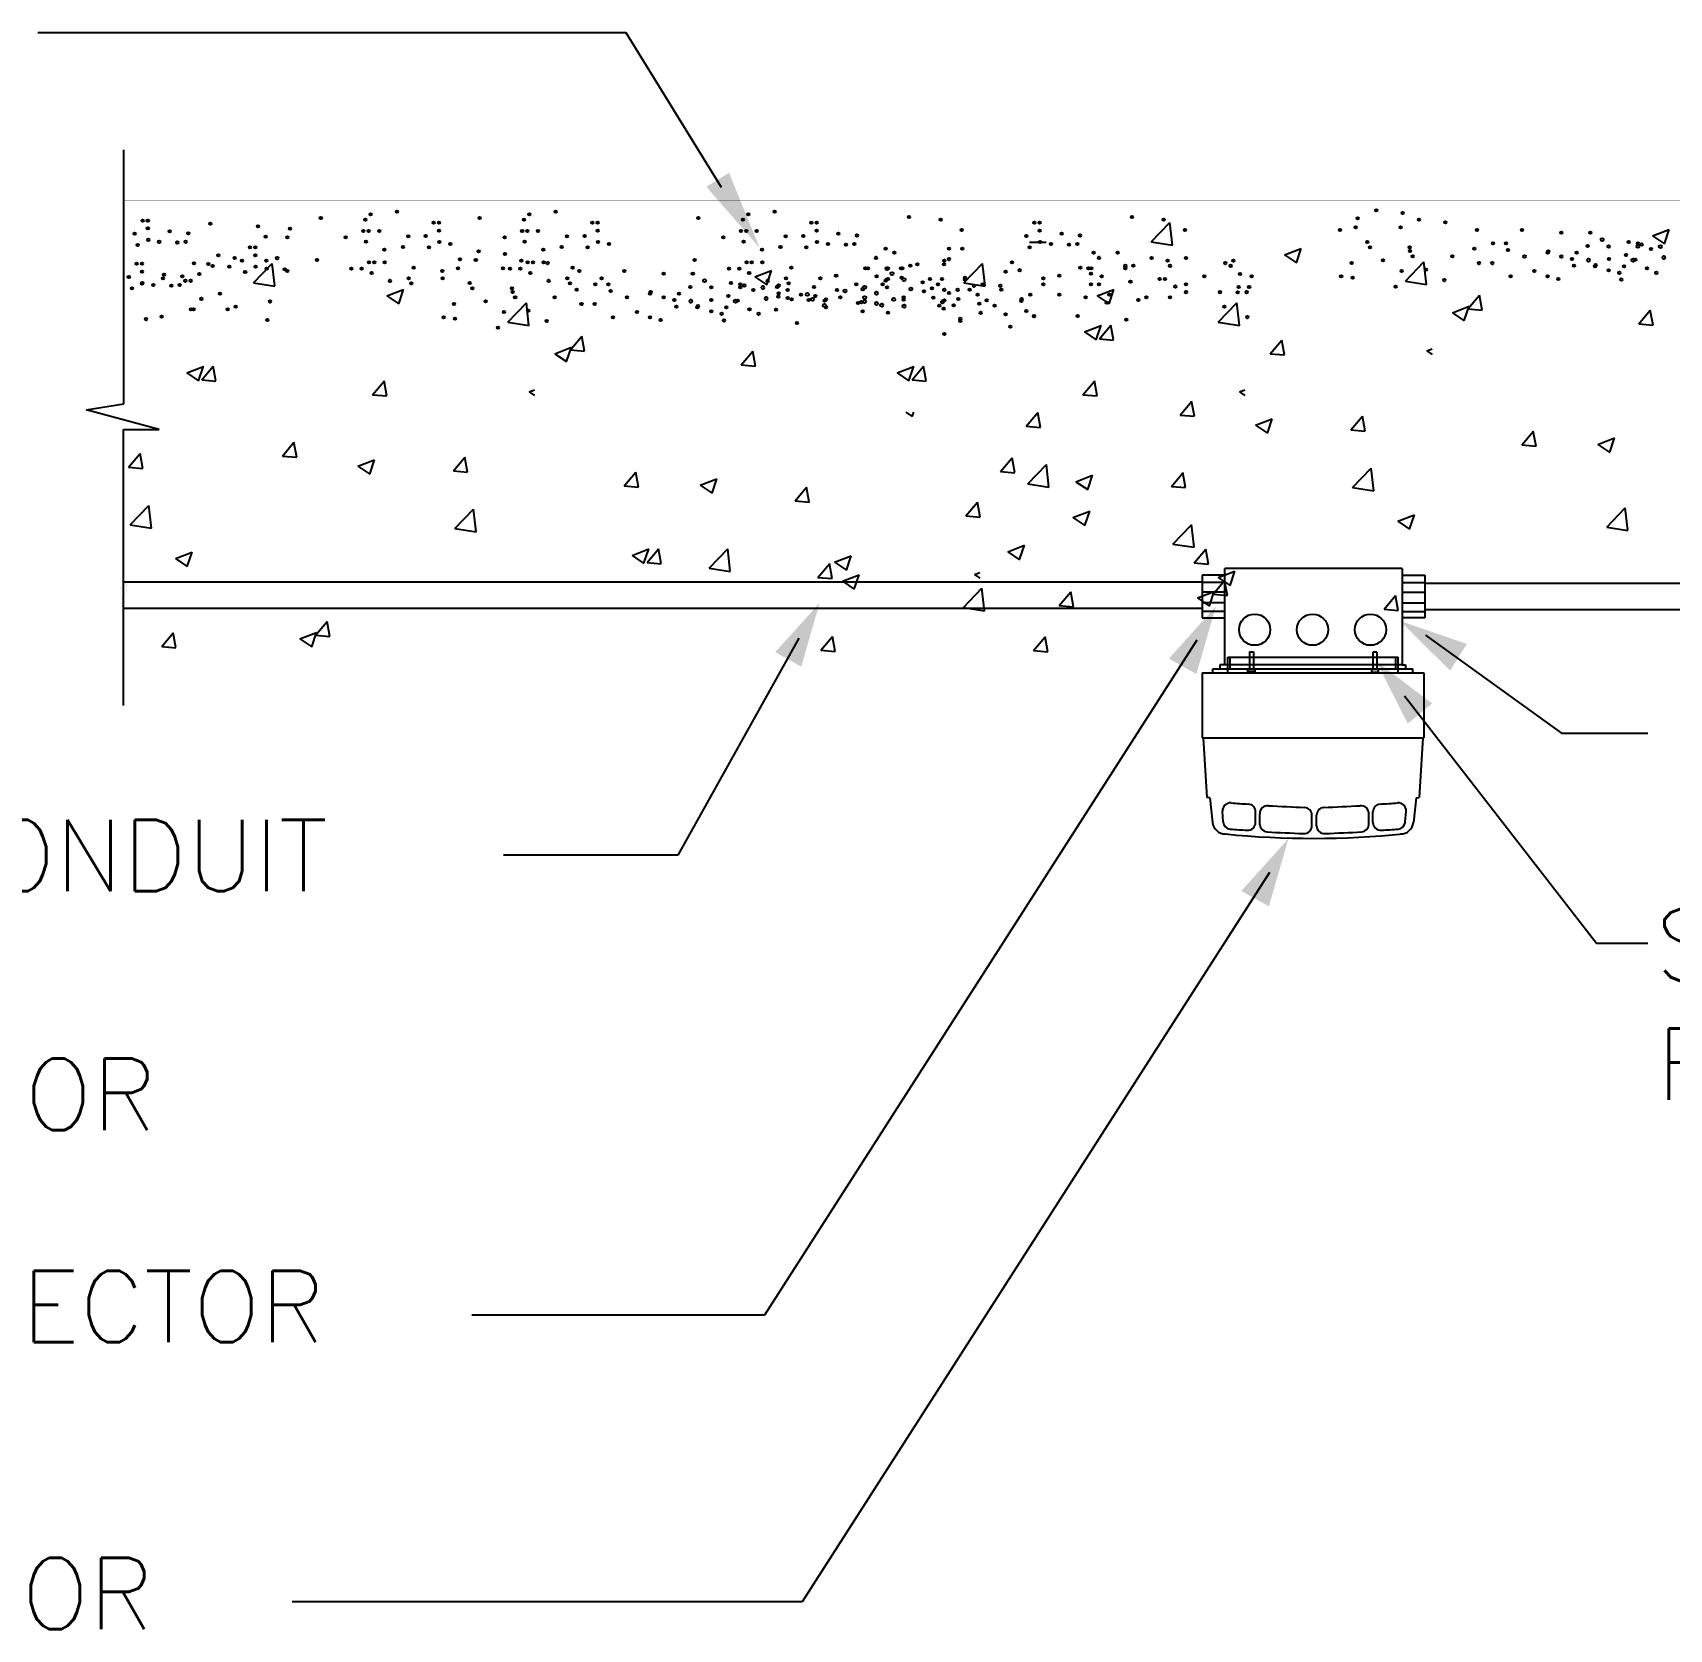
# Model space of a CAD drawing. Header units: inches. Extents: x 3955 to 4125, y 4886 to 4983.
# Drawn here: x 4079.911 to 4081.309, y 4952.226 to 4953.59 of the extents above; entities that cross this region are included whole.
import ezdxf

# ---------------------------------------------------------------- set-up
doc = ezdxf.new("R2010")
doc.units = ezdxf.units.IN
doc.header["$MEASUREMENT"] = 0
doc.layers.get('0').update_dxf_attribs({"lineweight": 35})
for name, color, linetype in [('A-SANITA', 7, 'Continuous'), ('ARCH', 1, 'Continuous'), ('E-DIM', 6, 'Continuous'), ('E-FA', 7, 'Continuous'), ('E-LIGHT', 141, 'Continuous'), ('E-TEXT', 2, 'Continuous'), ('E-TRUNK', 5, 'Continuous'), ('F-DETAIL', 2, 'Continuous'), ('M_TEXT_1', 1, 'Continuous')]:
    doc.layers.add(name, color=color, linetype=linetype)
doc.styles.add('ROMANS', font='ROMANS.shx', dxfattribs={"width": 0.9})

# ---------------------------------------------------------------- blocks, each defined once
blk = doc.blocks.new('A$C760A6436')
at = {"layer": 'A-SANITA', "color": 2, "linetype": 'Continuous'}
for p, q in [((3.96977, -0.4201), (3.58769, -0.4201)), ((4.04853, -0.42046), (4.51222, -0.42046)), ((3.96977, -0.42949), (3.5876, -0.42949)), ((4.04853, -0.42984), (4.51222, -0.42984))]:
    blk.add_line(p, q, dxfattribs=at)
at = {"layer": 'ARCH', "color": 1}
for p, q in [((3.58776, -0.35697), (3.58776, -0.26703)), ((3.57433, -0.35908), (3.58776, -0.35697)), ((3.60023, -0.36604), (3.57433, -0.35908)), ((3.5876, -0.36604), (3.60023, -0.36604)), ((3.5876, -0.4638), (3.5876, -0.36604)), ((3.97539, -0.41852), (3.9813, -0.41625)), ((3.97958, -0.42133), (3.98129, -0.41623)), ((3.97362, -0.42441), (3.97768, -0.41957)), ((3.97539, -0.41852), (3.97958, -0.42135)), ((3.97866, -0.42484), (3.97768, -0.41955)), ((3.96809, -0.42575), (3.974, -0.42349)), ((3.96809, -0.42575), (3.97228, -0.42859)), ((3.97228, -0.42857), (3.97399, -0.42347)), ((3.97362, -0.42441), (3.97866, -0.42485)), ((4.03415, -0.42971), (4.03821, -0.42486)), ((4.03919, -0.43013), (4.03821, -0.42484)), ((4.03415, -0.42971), (4.03919, -0.43015)), ((3.83464, -0.44422), (3.83871, -0.43938)), ((3.83464, -0.44422), (3.83969, -0.44467))]:
    blk.add_line(p, q, dxfattribs=at)
at = {"layer": 'ARCH', "color": 8}
for p, q in [((3.95166, -0.29954), (3.95824, -0.29269)), ((3.95917, -0.30069), (3.95823, -0.29268)), ((4.12926, -0.29745), (4.13517, -0.29518)), ((4.13345, -0.30026), (4.13517, -0.29516)), ((3.9144, -0.29984), (3.90856, -0.29984)), ((3.95166, -0.29954), (3.95917, -0.30071)), ((4.12926, -0.29745), (4.13346, -0.30028)), ((3.63368, -0.31406), (3.64025, -0.30721)), ((3.64118, -0.31521), (3.64025, -0.30719)), ((3.88532, -0.31406), (3.89189, -0.30721)), ((3.89282, -0.31521), (3.89189, -0.30719)), ((3.99889, -0.30421), (4.0048, -0.30194)), ((3.99889, -0.30421), (4.00309, -0.30704)), ((4.00309, -0.30702), (4.0048, -0.30192)), ((4.04173, -0.31351), (4.0483, -0.30666)), ((4.04923, -0.31466), (4.0483, -0.30664)), ((3.81127, -0.31197), (3.81718, -0.3097)), ((3.81127, -0.31197), (3.81547, -0.3148)), ((3.81547, -0.31478), (3.81718, -0.30968)), ((3.63368, -0.31406), (3.64118, -0.31522)), ((3.68091, -0.31873), (3.68682, -0.31646)), ((3.68091, -0.31873), (3.68511, -0.32156)), ((3.6851, -0.32154), (3.68681, -0.31644)), ((3.88532, -0.31406), (3.89283, -0.31522)), ((3.93255, -0.31873), (3.93846, -0.31646)), ((3.93255, -0.31873), (3.93675, -0.32156)), ((3.93675, -0.32154), (3.93846, -0.31644)), ((4.04173, -0.31351), (4.04923, -0.31467)), ((4.06388, -0.32333), (4.06795, -0.31848)), ((4.06892, -0.32375), (4.06795, -0.31846)), ((3.72374, -0.32803), (3.73031, -0.32118)), ((3.73124, -0.32917), (3.73031, -0.32116)), ((3.97539, -0.32803), (3.98196, -0.32118)), ((3.98289, -0.32917), (3.98196, -0.32116)), ((4.05835, -0.32467), (4.06426, -0.3224)), ((4.06255, -0.32748), (4.06426, -0.32238)), ((4.06388, -0.32333), (4.06892, -0.32377)), ((4.12441, -0.32863), (4.12848, -0.32378)), ((4.12945, -0.32905), (4.12848, -0.32376)), ((3.72374, -0.32803), (3.73125, -0.32919)), ((3.92799, -0.33143), (3.9339, -0.32916)), ((3.93218, -0.33424), (3.93389, -0.32914)), ((3.9333, -0.33392), (3.93736, -0.32907)), ((3.93834, -0.33434), (3.93736, -0.32905)), ((3.97539, -0.32803), (3.98289, -0.32919)), ((4.05835, -0.32467), (4.06255, -0.3275)), ((4.12441, -0.32863), (4.12945, -0.32907)), ((3.74589, -0.33784), (3.74996, -0.333)), ((3.75093, -0.33827), (3.74996, -0.33298)), ((3.92799, -0.33143), (3.93218, -0.33426)), ((3.9333, -0.33392), (3.93834, -0.33436)), ((3.99383, -0.33922), (3.9979, -0.33437)), ((3.99887, -0.33964), (3.99789, -0.33435)), ((3.74036, -0.33919), (3.74627, -0.33692)), ((3.74036, -0.33919), (3.74456, -0.34202)), ((3.74456, -0.342), (3.74627, -0.3369)), ((3.74589, -0.33784), (3.75094, -0.33829)), ((3.80642, -0.34314), (3.81049, -0.33829)), ((3.81146, -0.34356), (3.81049, -0.33827)), ((3.99383, -0.33922), (3.99887, -0.33966)), ((4.04927, -0.33819), (4.05117, -0.33746)), ((4.04927, -0.33819), (4.05117, -0.33947)), ((3.61, -0.34594), (3.61591, -0.34368)), ((3.61, -0.34594), (3.6142, -0.34878)), ((3.6142, -0.34876), (3.61591, -0.34366)), ((3.61531, -0.34844), (3.61938, -0.34359)), ((3.62035, -0.34886), (3.61937, -0.34357)), ((3.80642, -0.34314), (3.81147, -0.34358)), ((3.86164, -0.34594), (3.86755, -0.34368)), ((3.86164, -0.34594), (3.86584, -0.34878)), ((3.86584, -0.34876), (3.86755, -0.34366)), ((3.86695, -0.34844), (3.87102, -0.34359)), ((3.872, -0.34886), (3.87102, -0.34357)), ((3.61531, -0.34844), (3.62035, -0.34888)), ((3.67584, -0.35373), (3.67991, -0.34888)), ((3.68088, -0.35415), (3.67991, -0.34886)), ((3.73128, -0.3527), (3.73318, -0.35197)), ((3.73128, -0.3527), (3.73318, -0.35399)), ((3.86695, -0.34844), (3.872, -0.34888)), ((3.92748, -0.35373), (3.93155, -0.34888)), ((3.93253, -0.35415), (3.93155, -0.34886)), ((3.98293, -0.3527), (3.98483, -0.35197)), ((3.98293, -0.3527), (3.98483, -0.35399)), ((3.67584, -0.35373), (3.68088, -0.35417)), ((3.92748, -0.35373), (3.93253, -0.35417)), ((3.96191, -0.36093), (3.96597, -0.35609)), ((3.96695, -0.36136), (3.96597, -0.35607)), ((3.86477, -0.35993), (3.86702, -0.36144)), ((3.86702, -0.36143), (3.86752, -0.35993)), ((3.9074, -0.36493), (3.91147, -0.36008)), ((3.9074, -0.36493), (3.91245, -0.36537)), ((3.91245, -0.36535), (3.91147, -0.36006)), ((3.96191, -0.36093), (3.96695, -0.36138)), ((3.98862, -0.36456), (3.99453, -0.36229)), ((3.98862, -0.36456), (3.99282, -0.36739)), ((3.99282, -0.36737), (3.99453, -0.36227)), ((4.02244, -0.36623), (4.02651, -0.36138)), ((4.02748, -0.36665), (4.0265, -0.36136)), ((3.64392, -0.37545), (3.64799, -0.3706)), ((3.64896, -0.37587), (3.64799, -0.37058)), ((4.02244, -0.36623), (4.02748, -0.36667)), ((4.08297, -0.37153), (4.08704, -0.36668)), ((4.08801, -0.37195), (4.08703, -0.36666)), ((4.1099, -0.37132), (4.11581, -0.36905)), ((4.1141, -0.37413), (4.11581, -0.36903)), ((3.58942, -0.37944), (3.59349, -0.37459)), ((3.59446, -0.37986), (3.59348, -0.37457)), ((3.64392, -0.37545), (3.64896, -0.37589)), ((3.67063, -0.37907), (3.67654, -0.37681)), ((3.67483, -0.38189), (3.67654, -0.37679)), ((3.70445, -0.38075), (3.70852, -0.3759)), ((3.70949, -0.38117), (3.70852, -0.37588)), ((3.8983, -0.38091), (3.90237, -0.37607)), ((3.90334, -0.38134), (3.90237, -0.37605)), ((4.08297, -0.37153), (4.08801, -0.37197)), ((4.1099, -0.37132), (4.1141, -0.37415)), ((3.58942, -0.37944), (3.59446, -0.37988)), ((3.67063, -0.37907), (3.67483, -0.3819)), ((3.70445, -0.38075), (3.70949, -0.38119)), ((3.76498, -0.38604), (3.76905, -0.38119)), ((3.77002, -0.38646), (3.76905, -0.38117)), ((3.8983, -0.38091), (3.90334, -0.38136)), ((3.90794, -0.38535), (3.91452, -0.3785)), ((3.91545, -0.3865), (3.91452, -0.37849)), ((3.92501, -0.38454), (3.93092, -0.38227)), ((3.92921, -0.38735), (3.93092, -0.38225)), ((3.95883, -0.38621), (3.9629, -0.38136)), ((3.96387, -0.38663), (3.9629, -0.38134)), ((4.02298, -0.38666), (4.02955, -0.37981)), ((4.03048, -0.38781), (4.02955, -0.37979)), ((3.76498, -0.38604), (3.77002, -0.38648)), ((3.79191, -0.38583), (3.79782, -0.38356)), ((3.79191, -0.38583), (3.79611, -0.38866)), ((3.79611, -0.38864), (3.79782, -0.38355)), ((3.82551, -0.39134), (3.82958, -0.38649)), ((3.83055, -0.39176), (3.82958, -0.38647)), ((3.90794, -0.38535), (3.91545, -0.38652)), ((3.92501, -0.38454), (3.92921, -0.38737)), ((3.95883, -0.38621), (3.96387, -0.38665)), ((4.02298, -0.38666), (4.03048, -0.38782)), ((3.58996, -0.39987), (3.59653, -0.39302)), ((3.59746, -0.40102), (3.59653, -0.393)), ((3.82551, -0.39134), (3.83056, -0.39178)), ((3.88604, -0.39663), (3.89011, -0.39178)), ((3.89108, -0.39706), (3.89011, -0.39177)), ((4.11304, -0.40063), (4.11962, -0.39378)), ((4.12055, -0.40177), (4.11961, -0.39376)), ((3.58996, -0.39987), (3.59746, -0.40103)), ((3.70499, -0.40117), (3.71156, -0.39432)), ((3.71249, -0.40232), (3.71156, -0.39431)), ((3.88604, -0.39663), (3.89109, -0.39707)), ((3.92396, -0.39723), (3.92987, -0.39496)), ((3.92396, -0.39723), (3.92816, -0.40006)), ((3.92816, -0.40004), (3.92987, -0.39494)), ((3.95937, -0.40664), (3.96594, -0.39979)), ((3.96687, -0.40779), (3.96594, -0.39977)), ((4.03899, -0.39854), (4.0449, -0.39627)), ((4.03899, -0.39854), (4.04319, -0.40137)), ((4.04319, -0.40135), (4.0449, -0.39625)), ((3.70499, -0.40117), (3.7125, -0.40234)), ((4.11304, -0.40063), (4.12055, -0.40179)), ((3.60597, -0.41175), (3.61188, -0.40948)), ((3.61017, -0.41456), (3.61188, -0.40946)), ((3.76775, -0.41066), (3.77366, -0.40839)), ((3.76775, -0.41066), (3.77195, -0.41349)), ((3.77195, -0.41347), (3.77366, -0.40837)), ((3.77306, -0.41315), (3.77713, -0.4083)), ((3.7781, -0.41357), (3.77713, -0.40828)), ((3.79506, -0.41514), (3.80163, -0.40829)), ((3.80256, -0.41629), (3.80163, -0.40828)), ((3.83949, -0.41305), (3.8454, -0.41078)), ((3.84369, -0.41586), (3.8454, -0.41076)), ((3.90085, -0.40936), (3.90676, -0.40709)), ((3.90085, -0.40936), (3.90505, -0.41219)), ((3.90505, -0.41217), (3.90676, -0.40707)), ((3.95937, -0.40664), (3.96688, -0.4078)), ((3.96691, -0.41332), (3.97098, -0.40847)), ((3.97195, -0.41374), (3.97098, -0.40845)), ((3.60597, -0.41175), (3.61017, -0.41458)), ((3.77306, -0.41315), (3.7781, -0.41359)), ((3.79506, -0.41514), (3.80256, -0.41631)), ((3.83359, -0.41844), (3.83766, -0.41359)), ((3.83863, -0.41887), (3.83766, -0.41358)), ((3.83949, -0.41305), (3.84369, -0.41588)), ((3.88903, -0.41741), (3.89094, -0.41668)), ((3.88903, -0.41741), (3.89094, -0.4187)), ((3.96691, -0.41332), (3.97195, -0.41376)), ((3.83359, -0.41844), (3.83864, -0.41888)), ((3.84229, -0.41981), (3.8482, -0.41754)), ((3.84229, -0.41981), (3.84649, -0.42264)), ((3.84648, -0.42262), (3.8482, -0.41752)), ((3.88512, -0.42911), (3.8917, -0.42226)), ((3.89263, -0.43026), (3.89169, -0.42224)), ((3.91911, -0.4284), (3.92318, -0.42356)), ((3.91911, -0.4284), (3.92416, -0.42885)), ((3.92416, -0.42883), (3.92318, -0.42354)), ((3.65563, -0.43893), (3.6597, -0.43408)), ((3.66067, -0.43935), (3.65969, -0.43406)), ((3.88512, -0.42911), (3.89263, -0.43027)), ((3.60113, -0.44292), (3.60519, -0.43807)), ((3.60617, -0.44334), (3.60519, -0.43805)), ((3.6501, -0.44027), (3.65601, -0.438)), ((3.6501, -0.44027), (3.6543, -0.4431)), ((3.65429, -0.44308), (3.65601, -0.43798)), ((3.65563, -0.43893), (3.66067, -0.43937)), ((3.83969, -0.44465), (3.83871, -0.43936)), ((3.91001, -0.44439), (3.91408, -0.43954)), ((3.91505, -0.44482), (3.91407, -0.43953)), ((3.60113, -0.44292), (3.60617, -0.44336)), ((3.91001, -0.44439), (3.91505, -0.44483))]:
    blk.add_line(p, q, dxfattribs=at)
at = {"layer": 'ARCH', "color": 1, "const_width": 0.0000844}
for points in [[(4.38277, -0.28482), (3.58776, -0.28482)], [(4.88839, -0.44571), (3.58448, -0.44571)]]:
    blk.add_lwpolyline(points, dxfattribs=at)
at = {"layer": 'ARCH', "color": 1, "const_width": 0.0000212}
for points in [[(3.58769, -0.4201, 0.266806), (3.58694, -0.42531)], [(3.58769, -0.4201, -0.549302), (3.5877, -0.42435, 0.383475), (3.5876, -0.42949, 0.383475)]]:
    blk.add_lwpolyline(points, format="xyb", dxfattribs=at)
at = {"layer": 'ARCH', "color": 8}
for centre, radius in [((3.67515, -0.28981), 0.000422), ((3.68448, -0.28887), 0.000422), ((3.73139, -0.28981), 0.000422), ((3.74072, -0.28887), 0.000422), ((3.8089, -0.28981), 0.000422), ((3.81824, -0.28887), 0.000422), ((4.03139, -0.28844), 0.000422), ((4.04072, -0.28936), 0.000422), ((3.59433, -0.29202), 0.000422), ((3.59621, -0.29202), 0.000422), ((3.59621, -0.29482), 0.000422), ((3.60397, -0.29584), 0.000422), ((3.61837, -0.29312), 0.000422), ((3.63519, -0.29406), 0.000422), ((3.64659, -0.29494), 0.000422), ((3.6575, -0.29111), 0.000422), ((3.67258, -0.29577), 0.000422), ((3.67328, -0.29168), 0.000422), ((3.67443, -0.29577), 0.000422), ((3.67817, -0.29577), 0.000422), ((3.69747, -0.29281), 0.000422), ((3.69934, -0.29281), 0.000422), ((3.69934, -0.29561), 0.000422), ((3.71374, -0.29111), 0.000422), ((3.72882, -0.29577), 0.000422), ((3.72952, -0.29168), 0.000422), ((3.73067, -0.29577), 0.000422), ((3.73441, -0.29577), 0.000422), ((3.75371, -0.29281), 0.000422), ((3.75558, -0.29281), 0.000422), ((3.75558, -0.29561), 0.000422), ((3.79126, -0.29111), 0.000422), ((3.80634, -0.29577), 0.000422), ((3.80703, -0.29168), 0.000422), ((3.80819, -0.29577), 0.000422), ((3.81193, -0.29577), 0.000422), ((3.83123, -0.29281), 0.000422), ((3.8331, -0.29281), 0.000422), ((3.8331, -0.29561), 0.000422), ((3.86587, -0.29074), 0.000422), ((3.87709, -0.29168), 0.000422), ((3.88455, -0.29542), 0.000422), ((3.91027, -0.29281), 0.000422), ((3.91214, -0.29281), 0.000422), ((3.91214, -0.29561), 0.000422), ((3.9449, -0.29074), 0.000422), ((3.95613, -0.29168), 0.000422), ((3.96359, -0.29542), 0.000422), ((4.01852, -0.29542), 0.000422), ((4.02413, -0.29448), 0.000422), ((4.02483, -0.29123), 0.000422), ((4.04, -0.29448), 0.000422), ((4.04656, -0.29168), 0.000422), ((4.05589, -0.29261), 0.000422), ((4.0671, -0.29542), 0.000422), ((4.08299, -0.29542), 0.000422), ((3.59154, -0.29669), 0.000422), ((3.59263, -0.30073), 0.000422), ((3.59635, -0.29886), 0.000422), ((3.60023, -0.29956), 0.000422), ((3.60663, -0.2998), 0.000422), ((3.60959, -0.29956), 0.000422), ((3.61051, -0.29652), 0.000422), ((3.63239, -0.30152), 0.000422), ((3.63426, -0.30152), 0.000422), ((3.638, -0.29778), 0.000422), ((3.64566, -0.29798), 0.000422), ((3.66633, -0.29798), 0.000422), ((3.67351, -0.29951), 0.000422), ((3.68658, -0.30136), 0.000422), ((3.68845, -0.29764), 0.000422), ((3.69468, -0.29748), 0.000422), ((3.69577, -0.30152), 0.000422), ((3.69949, -0.29965), 0.000422), ((3.70337, -0.30036), 0.000422), ((3.72257, -0.29798), 0.000422), ((3.72974, -0.29951), 0.000422), ((3.74282, -0.30136), 0.000422), ((3.74469, -0.29764), 0.000422), ((3.75092, -0.29748), 0.000422), ((3.75201, -0.30152), 0.000422), ((3.75573, -0.29965), 0.000422), ((3.75961, -0.30036), 0.000422), ((3.80009, -0.29798), 0.000422), ((3.80726, -0.29951), 0.000422), ((3.82034, -0.30136), 0.000422), ((3.82221, -0.29764), 0.000422), ((3.82843, -0.29748), 0.000422), ((3.82953, -0.30152), 0.000422), ((3.83325, -0.29965), 0.000422), ((3.83713, -0.30036), 0.000422), ((3.84087, -0.29664), 0.000422), ((3.84352, -0.30059), 0.000422), ((3.84648, -0.30036), 0.000422), ((3.8474, -0.29732), 0.000422), ((3.90747, -0.29748), 0.000422), ((3.90856, -0.30152), 0.000422), ((3.91228, -0.29965), 0.000422), ((3.91616, -0.30036), 0.000422), ((3.91991, -0.29664), 0.000422), ((3.92256, -0.30059), 0.000422), ((3.92552, -0.30036), 0.000422), ((3.92644, -0.29732), 0.000422), ((4.02823, -0.29962), 0.000422), ((4.02916, -0.30149), 0.000422), ((4.04318, -0.30149), 0.000422), ((4.07271, -0.30009), 0.000422), ((4.07737, -0.30009), 0.000422), ((4.09698, -0.29635), 0.000422), ((4.10634, -0.30101), 0.000422), ((4.10726, -0.29635), 0.000422), ((4.11142, -0.2988), 0.000549), ((4.11378, -0.30122), 0.000422), ((4.12081, -0.2996), 0.000422), ((4.12406, -0.30122), 0.000422), ((4.12408, -0.30009), 0.000422), ((4.12547, -0.30052), 0.000422), ((4.13205, -0.30124), 0.000549), ((3.59228, -0.30733), 0.000422), ((3.59415, -0.30733), 0.000422), ((3.61259, -0.3072), 0.000422), ((3.61762, -0.30743), 0.000422), ((3.62119, -0.30432), 0.000422), ((3.62692, -0.30525), 0.000422), ((3.6296, -0.30619), 0.000422), ((3.63426, -0.30432), 0.000422), ((3.63814, -0.3062), 0.000422), ((3.64203, -0.30535), 0.000422), ((3.65617, -0.30603), 0.000422), ((3.67456, -0.30686), 0.000422), ((3.67641, -0.30686), 0.000422), ((3.68004, -0.30231), 0.000422), ((3.68015, -0.30686), 0.000422), ((3.70684, -0.30575), 0.000422), ((3.71241, -0.30603), 0.000422), ((3.7134, -0.30295), 0.000422), ((3.72273, -0.30388), 0.000422), ((3.72857, -0.3062), 0.000422), ((3.7308, -0.30686), 0.000422), ((3.73265, -0.30686), 0.000422), ((3.73628, -0.30231), 0.000422), ((3.73639, -0.30686), 0.000422), ((3.7379, -0.30712), 0.000422), ((3.78992, -0.30603), 0.000422), ((3.80832, -0.30686), 0.000422), ((3.81017, -0.30686), 0.000422), ((3.8138, -0.30231), 0.000422), ((3.81391, -0.30686), 0.000422), ((3.85415, -0.30524), 0.000422), ((3.85765, -0.30196), 0.000422), ((3.86069, -0.30337), 0.000422), ((3.86885, -0.30757), 0.000422), ((3.87821, -0.30757), 0.000422), ((3.87843, -0.30619), 0.000422), ((3.88006, -0.30196), 0.000422), ((3.88006, -0.3057), 0.000422), ((3.88474, -0.30196), 0.000422), ((3.9023, -0.30682), 0.000422), ((3.93126, -0.30338), 0.000422), ((3.93319, -0.30524), 0.000422), ((3.93973, -0.30337), 0.000422), ((3.9518, -0.30525), 0.000422), ((3.95747, -0.30619), 0.000422), ((3.96394, -0.30525), 0.000422), ((3.97796, -0.30712), 0.000422), ((3.98076, -0.3062), 0.000422), ((4.0227, -0.30711), 0.000422), ((4.03382, -0.30615), 0.000422), ((4.0434, -0.30286), 0.000422), ((4.04433, -0.30473), 0.000422), ((4.05835, -0.30473), 0.000422), ((4.06617, -0.30196), 0.000422), ((4.06783, -0.30712), 0.000422), ((4.0725, -0.30712), 0.000422), ((4.07811, -0.30246), 0.000422), ((4.08391, -0.30476), 0.000422), ((4.09211, -0.30338), 0.000422), ((4.09232, -0.30289), 0.000422), ((4.09698, -0.30476), 0.000422), ((4.10073, -0.30568), 0.000422), ((4.10239, -0.30338), 0.000422), ((4.10656, -0.30607), 0.000549), ((4.1138, -0.30568), 0.000422), ((4.11988, -0.30426), 0.000422), ((4.12235, -0.30607), 0.000549), ((4.12313, -0.30588), 0.000422), ((4.12872, -0.30214), 0.000422), ((4.13326, -0.30513), 0.000549), ((3.58948, -0.31199), 0.000422), ((3.59415, -0.31012), 0.000422), ((3.60161, -0.31246), 0.000422), ((3.60192, -0.31115), 0.000422), ((3.60845, -0.31183), 0.000422), ((3.6095, -0.31338), 0.000422), ((3.61137, -0.31338), 0.000422), ((3.61446, -0.31092), 0.000422), ((3.61913, -0.30813), 0.000422), ((3.62508, -0.30836), 0.000422), ((3.63069, -0.31023), 0.000422), ((3.63441, -0.30836), 0.000422), ((3.63829, -0.30907), 0.000422), ((3.64469, -0.30931), 0.000422), ((3.6456, -0.30994), 0.000422), ((3.66832, -0.30907), 0.000422), ((3.67196, -0.30907), 0.000422), ((3.67549, -0.3106), 0.000422), ((3.68203, -0.31339), 0.000422), ((3.68856, -0.31245), 0.000422), ((3.69043, -0.30873), 0.000422), ((3.70053, -0.30994), 0.000422), ((3.70071, -0.31245), 0.000422), ((3.70614, -0.30899), 0.000422), ((3.72201, -0.30899), 0.000422), ((3.72455, -0.30907), 0.000422), ((3.7282, -0.30907), 0.000422), ((3.73173, -0.3106), 0.000422), ((3.73826, -0.31339), 0.000422), ((3.7448, -0.31245), 0.000422), ((3.74667, -0.30873), 0.000422), ((3.74911, -0.30994), 0.000422), ((3.75695, -0.31245), 0.000422), ((3.765, -0.30994), 0.000422), ((3.779, -0.31086), 0.000422), ((3.78928, -0.31086), 0.000422), ((3.79343, -0.31332), 0.000549), ((3.80207, -0.30907), 0.000422), ((3.80572, -0.30907), 0.000422), ((3.80924, -0.3106), 0.000422), ((3.81578, -0.31339), 0.000422), ((3.82232, -0.31245), 0.000422), ((3.82419, -0.30873), 0.000422), ((3.83447, -0.31245), 0.000422), ((3.84006, -0.31152), 0.000422), ((3.85041, -0.30898), 0.000422), ((3.85136, -0.30898), 0.000422), ((3.85438, -0.31174), 0.000422), ((3.85763, -0.31337), 0.000422), ((3.85803, -0.30904), 0.000549), ((3.8581, -0.31287), 0.000422), ((3.85839, -0.30899), 0.000422), ((3.85839, -0.31273), 0.000422), ((3.85984, -0.31083), 0.000549), ((3.86307, -0.30899), 0.000422), ((3.86326, -0.31224), 0.000422), ((3.86349, -0.30898), 0.000422), ((3.86407, -0.31294), 0.000549), ((3.8663, -0.30806), 0.000422), ((3.87333, -0.31273), 0.000422), ((3.87751, -0.31272), 0.000422), ((3.88565, -0.31298), 0.000422), ((3.88567, -0.31224), 0.000422), ((3.9001, -0.31015), 0.000422), ((3.90509, -0.30961), 0.000422), ((3.9135, -0.31245), 0.000422), ((3.91909, -0.31152), 0.000422), ((3.92657, -0.30867), 0.000422), ((3.92945, -0.30898), 0.000422), ((3.93031, -0.31086), 0.000422), ((3.9304, -0.30898), 0.000422), ((3.93406, -0.31179), 0.000422), ((3.94246, -0.30807), 0.000422), ((3.94252, -0.30898), 0.000422), ((3.94534, -0.30806), 0.000422), ((3.95461, -0.31273), 0.000422), ((3.95654, -0.31272), 0.000422), ((3.95833, -0.30807), 0.000422), ((3.97048, -0.31179), 0.000422), ((3.97981, -0.30807), 0.000422), ((3.98316, -0.31092), 0.000422), ((3.9873, -0.31179), 0.000422), ((4.01896, -0.31178), 0.000422), ((4.02306, -0.31225), 0.000422), ((4.04036, -0.30989), 0.000422), ((4.04899, -0.3094), 0.000422), ((4.05553, -0.31314), 0.000422), ((4.07903, -0.31179), 0.000422), ((4.08744, -0.30992), 0.000422), ((4.09211, -0.31179), 0.000422), ((4.09585, -0.31272), 0.000422), ((4.10146, -0.30805), 0.000422), ((4.1089, -0.30825), 0.000422), ((4.10911, -0.30776), 0.000422), ((4.11378, -0.30963), 0.000422), ((4.11752, -0.31055), 0.000422), ((4.11826, -0.31292), 0.000422), ((4.11918, -0.30825), 0.000422), ((4.12734, -0.30893), 0.000422), ((4.1306, -0.31055), 0.000422), ((3.59058, -0.31603), 0.000422), ((3.59413, -0.31433), 0.000422), ((3.5943, -0.31416), 0.000422), ((3.59818, -0.31487), 0.000422), ((3.60457, -0.31511), 0.000422), ((3.60753, -0.31487), 0.000422), ((3.62174, -0.31789), 0.000422), ((3.68951, -0.31432), 0.000422), ((3.71025, -0.31413), 0.000422), ((3.71117, -0.316), 0.000422), ((3.72519, -0.316), 0.000422), ((3.72542, -0.31738), 0.000422), ((3.72634, -0.31925), 0.000422), ((3.74036, -0.31925), 0.000422), ((3.74575, -0.31432), 0.000422), ((3.74818, -0.31648), 0.000422), ((3.75472, -0.31461), 0.000422), ((3.75939, -0.31461), 0.000422), ((3.76012, -0.31697), 0.000422), ((3.76592, -0.31927), 0.000422), ((3.77412, -0.3179), 0.000422), ((3.77433, -0.3174), 0.000422), ((3.779, -0.31927), 0.000422), ((3.7844, -0.3179), 0.000422), ((3.78835, -0.31553), 0.000422), ((3.79579, -0.31573), 0.000422), ((3.8019, -0.31878), 0.000422), ((3.80282, -0.31411), 0.000422), ((3.80607, -0.31573), 0.000422), ((3.80609, -0.31461), 0.000422), ((3.80749, -0.31504), 0.000422), ((3.81074, -0.31666), 0.000422), ((3.81406, -0.31575), 0.000549), ((3.81916, -0.31553), 0.000422), ((3.81962, -0.31898), 0.000422), ((3.81964, -0.31504), 0.000422), ((3.81964, -0.31785), 0.000422), ((3.82289, -0.31666), 0.000422), ((3.82326, -0.31432), 0.000422), ((3.82757, -0.31833), 0.000422), ((3.82986, -0.31818), 0.000549), ((3.83224, -0.31553), 0.000422), ((3.83271, -0.31878), 0.000422), ((3.84036, -0.31661), 0.000422), ((3.84159, -0.31927), 0.000422), ((3.84322, -0.31695), 0.000549), ((3.84718, -0.31461), 0.000422), ((3.84953, -0.31631), 0.000549), ((3.85014, -0.31566), 0.000549), ((3.85014, -0.31932), 0.000549), ((3.85437, -0.31777), 0.000549), ((3.85654, -0.31461), 0.000422), ((3.8581, -0.31569), 0.000422), ((3.864, -0.31927), 0.000422), ((3.86653, -0.31631), 0.000549), ((3.87071, -0.31391), 0.000422), ((3.87118, -0.31715), 0.000422), ((3.87396, -0.31607), 0.000422), ((3.87615, -0.31461), 0.000422), ((3.87843, -0.31657), 0.000422), ((3.88006, -0.31765), 0.000422), ((3.88312, -0.31657), 0.000422), ((3.88735, -0.31648), 0.000422), ((3.8889, -0.31515), 0.000422), ((3.89015, -0.31833), 0.000422), ((3.89202, -0.31461), 0.000422), ((3.89825, -0.31515), 0.000422), ((3.89855, -0.31648), 0.000422), ((3.90883, -0.31833), 0.000422), ((3.9135, -0.31461), 0.000422), ((3.91911, -0.31833), 0.000422), ((3.92844, -0.31927), 0.000422), ((3.93031, -0.31461), 0.000422), ((3.93313, -0.31461), 0.000422), ((3.93685, -0.31833), 0.000422), ((3.94433, -0.31366), 0.000422), ((3.94992, -0.31927), 0.000422), ((3.95833, -0.31927), 0.000422), ((3.96022, -0.3154), 0.000422), ((3.96394, -0.31461), 0.000422), ((3.96394, -0.3174), 0.000422), ((3.97609, -0.3174), 0.000422), ((3.98224, -0.31746), 0.000422), ((3.98263, -0.31553), 0.000422), ((3.98543, -0.3174), 0.000422), ((3.98637, -0.31553), 0.000422), ((4.03823, -0.3155), 0.000422), ((3.61146, -0.3235), 0.000422), ((3.61241, -0.3235), 0.000422), ((3.6152, -0.31976), 0.000422), ((3.62454, -0.3235), 0.000422), ((3.62735, -0.32257), 0.000422), ((3.63948, -0.3207), 0.000422), ((3.70471, -0.32163), 0.000422), ((3.71584, -0.32067), 0.000422), ((3.72237, -0.32441), 0.000422), ((3.73101, -0.32392), 0.000422), ((3.74984, -0.32164), 0.000422), ((3.75451, -0.32164), 0.000422), ((3.76945, -0.32444), 0.000422), ((3.78274, -0.3202), 0.000422), ((3.78347, -0.32256), 0.000422), ((3.78857, -0.32059), 0.000549), ((3.79092, -0.32277), 0.000422), ((3.79113, -0.32227), 0.000422), ((3.79579, -0.32414), 0.000422), ((3.79581, -0.3202), 0.000422), ((3.79953, -0.32507), 0.000422), ((3.80119, -0.32277), 0.000422), ((3.80436, -0.32059), 0.000549), ((3.80515, -0.3204), 0.000422), ((3.80936, -0.32344), 0.000422), ((3.81261, -0.32507), 0.000422), ((3.81527, -0.31965), 0.000549), ((3.81869, -0.32365), 0.000422), ((3.82289, -0.31948), 0.000422), ((3.82428, -0.31991), 0.000422), ((3.83037, -0.3202), 0.000422), ((3.83167, -0.31997), 0.000549), ((3.8359, -0.32208), 0.000549), ((3.83596, -0.3204), 0.000422), ((3.83643, -0.31991), 0.000422), ((3.83643, -0.32272), 0.000422), ((3.84782, -0.32128), 0.000422), ((3.84903, -0.32094), 0.000422), ((3.8495, -0.32419), 0.000422), ((3.85012, -0.32079), 0.000549), ((3.85437, -0.32143), 0.000549), ((3.85618, -0.32199), 0.000549), ((3.85839, -0.32468), 0.000422), ((3.86046, -0.31994), 0.000549), ((3.8641, -0.32237), 0.000549), ((3.86398, -0.32002), 0.000422), ((3.87443, -0.31932), 0.000422), ((3.87658, -0.32218), 0.000422), ((3.87768, -0.32094), 0.000422), ((3.87815, -0.32045), 0.000422), ((3.87815, -0.32326), 0.000422), ((3.87843, -0.32031), 0.000422), ((3.88174, -0.32207), 0.000422), ((3.88331, -0.31981), 0.000422), ((3.89075, -0.32148), 0.000422), ((3.89122, -0.32473), 0.000422), ((3.89338, -0.32031), 0.000422), ((3.89619, -0.32218), 0.000422), ((3.9057, -0.32056), 0.000422), ((3.90572, -0.31981), 0.000422), ((3.9074, -0.32405), 0.000422), ((3.93593, -0.32114), 0.000422), ((3.94713, -0.3202), 0.000422), ((3.97762, -0.3225), 0.000422), ((3.59552, -0.32696), 0.000422), ((3.60111, -0.32604), 0.000422), ((3.63856, -0.32724), 0.000422), ((3.70097, -0.32629), 0.000422), ((3.70507, -0.32677), 0.000422), ((3.72024, -0.33001), 0.000422), ((3.73754, -0.32766), 0.000422), ((3.76105, -0.32631), 0.000422), ((3.77412, -0.32631), 0.000422), ((3.77786, -0.32723), 0.000422), ((3.80027, -0.32743), 0.000422), ((3.82615, -0.32831), 0.000422), ((3.88402, -0.32759), 0.000422), ((3.88404, -0.32685), 0.000422), ((3.9001, -0.32522), 0.000422), ((3.90178, -0.32964), 0.000422), ((3.91019, -0.3259), 0.000422), ((3.92565, -0.32581), 0.000422), ((3.94283, -0.32711), 0.000422), ((3.98572, -0.32625), 0.000422), ((3.87843, -0.33226), 0.000422)]:
    blk.add_circle(centre, radius, dxfattribs=at)
at = {"layer": 'E-DIM'}
for p, q in [((3.97764, -0.42027), (3.96985, -0.42027)), ((4.04066, -0.42027), (4.04845, -0.42027)), ((3.97764, -0.42363), (3.96985, -0.42363)), ((3.97764, -0.4275), (3.96985, -0.4275)), ((4.04066, -0.42363), (4.04845, -0.42363)), ((4.04066, -0.4275), (4.04845, -0.4275)), ((3.97764, -0.43052), (3.96985, -0.43052)), ((4.04066, -0.43052), (4.04845, -0.43052))]:
    blk.add_line(p, q, dxfattribs=at)
at = {"layer": 'E-FA', "color": 3}
for p, q in [((3.97771, -0.44945), (3.97771, -0.41529)), ((4.0406, -0.41529), (3.97771, -0.41529)), ((4.0406, -0.41529), (4.0406, -0.44945)), ((3.96972, -0.41763), (3.96972, -0.43278)), ((3.97765, -0.41763), (3.96972, -0.41763)), ((4.04065, -0.41763), (4.04859, -0.41763)), ((4.04859, -0.41763), (4.04859, -0.43278)), ((3.96972, -0.43278), (3.97765, -0.43278)), ((4.04859, -0.43278), (4.04065, -0.43278))]:
    blk.add_line(p, q, dxfattribs=at)
at = {"layer": 'E-FA', "color": 2}
for p, q in [((3.97595, -0.44944), (3.97595, -0.45093)), ((3.97769, -0.44944), (3.97595, -0.44944)), ((4.04172, -0.45093), (3.97595, -0.45093)), ((4.0406, -0.44945), (3.97771, -0.44945)), ((4.0406, -0.44945), (4.04172, -0.44945)), ((4.04172, -0.44945), (4.04172, -0.45093))]:
    blk.add_line(p, q, dxfattribs=at)
at = {"layer": 'E-FA', "color": 1}
for centre in [(3.98832, -0.43699), (4.00882, -0.43699), (4.02933, -0.43699)]:
    blk.add_circle(centre, 0.00553, dxfattribs=at)
at = {"layer": 'E-LIGHT', "color": 11, "linetype": 'Continuous'}
for p, q in [((3.76568, -0.22549), (3.55719, -0.22549)), ((3.79941, -0.28029), (3.76568, -0.22549)), ((3.82689, -0.43996), (3.78402, -0.5169)), ((4.04889, -0.4389), (4.09704, -0.47362)), ((3.96788, -0.44066), (3.81464, -0.67986)), ((4.04143, -0.46041), (4.10947, -0.54808)), ((4.09704, -0.47362), (4.12761, -0.47362)), ((3.78402, -0.5169), (3.72217, -0.5169)), ((3.99356, -0.52298), (3.82799, -0.78143)), ((4.10947, -0.54808), (4.12761, -0.54808)), ((3.81464, -0.67986), (3.71097, -0.67986)), ((3.82799, -0.78143), (3.64734, -0.78143))]:
    blk.add_line(p, q, dxfattribs=at)
for points in [[(3.80211, -0.2751), (3.79406, -0.28005), (3.81295, -0.30172)], [(3.81849, -0.44494), (3.82769, -0.45007), (3.83419, -0.42751)], [(3.95791, -0.44723), (3.96768, -0.45268), (3.97459, -0.42871)], [(4.05754, -0.45151), (4.06348, -0.44203), (4.0399, -0.43391)], [(4.04256, -0.47027), (4.05116, -0.46311), (4.03129, -0.44803)], [(3.98359, -0.52955), (3.99336, -0.535), (4.00027, -0.51103)]]:
    blk.add_solid(points, dxfattribs=at)
at = {"layer": 'E-TRUNK', "color": 2}
for p, q in [((3.9865, -0.44484), (3.9865, -0.45093)), ((3.9865, -0.44484), (3.98792, -0.44484)), ((3.98792, -0.44484), (3.98792, -0.45093)), ((4.03018, -0.44496), (4.03018, -0.45104)), ((4.0316, -0.44496), (4.03018, -0.44496)), ((4.0316, -0.44496), (4.0316, -0.45104)), ((3.97876, -0.44671), (4.03917, -0.44671))]:
    blk.add_line(p, q, dxfattribs=at)
for points in [[(3.9859, -0.45093), (3.98837, -0.45093), (3.98837, -0.45194), (3.9859, -0.45194)], [(4.0322, -0.45104), (4.02973, -0.45104), (4.02973, -0.45206), (4.0322, -0.45206)]]:
    blk.add_lwpolyline(points, close=True, dxfattribs=at)
at = {"layer": 'F-DETAIL', "color": 7}
for p, q in [((3.97355, -0.45225), (3.97355, -0.4508)), ((3.97355, -0.4508), (4.04439, -0.4508)), ((4.04439, -0.45225), (4.04439, -0.4508)), ((3.96972, -0.45225), (3.96972, -0.47534)), ((3.96972, -0.45225), (4.04822, -0.45225)), ((4.04822, -0.45225), (4.04822, -0.47534)), ((3.96972, -0.47534), (4.04822, -0.47534)), ((3.97002, -0.47534), (3.97139, -0.49645)), ((4.04792, -0.47534), (4.04654, -0.49645)), ((3.97242, -0.49653), (3.97139, -0.49645)), ((3.97242, -0.49653), (3.97337, -0.50525)), ((4.04552, -0.49653), (4.04456, -0.50525)), ((4.04552, -0.49653), (4.04654, -0.49645))]:
    blk.add_line(p, q, dxfattribs=at)
at = {"layer": 'F-DETAIL', "color": 2}
for p, q in [((3.97963, -0.4508), (3.97963, -0.44671)), ((3.97963, -0.44671), (4.03831, -0.44671)), ((4.03831, -0.4508), (4.03831, -0.44671)), ((4.03917, -0.45211), (4.03917, -0.44671))]:
    blk.add_line(p, q, dxfattribs=at)
at = {"layer": 'F-DETAIL', "color": 11}
for p, q in [((3.97719, -0.50509), (3.97693, -0.50131)), ((3.98865, -0.50528), (3.98865, -0.50153)), ((3.99015, -0.50607), (3.99014, -0.50229)), ((4.00861, -0.50648), (4.00861, -0.50272)), ((4.01027, -0.50648), (4.01027, -0.50272)), ((4.02873, -0.50607), (4.02873, -0.50229)), ((4.03023, -0.50528), (4.03023, -0.50153)), ((4.04169, -0.50509), (4.04195, -0.50131))]:
    blk.add_line(p, q, dxfattribs=at)
for centre, radius, start, end in [((3.97968, -0.50112), 0.00276, 84.40047, 183.96902), ((4.02178, 0.09856), 0.5984, 265.99105, 266.5838), ((3.9971, 0.09856), 0.5984, 273.4162, 274.00895), ((4.0392, -0.50112), 0.00276, 356.03098, 95.59953), ((3.98589, -0.50153), 0.00276, 0, 85.22789), ((3.9929, -0.5021), 0.00276, 84.40047, 183.96902), ((4.12367, 2.1095), 2.61212, 267.13624, 267.41995), ((4.00585, -0.50272), 0.00276, 0, 85.22789), ((4.01302, -0.50272), 0.00276, 94.77211, 180), ((3.89521, 2.1095), 2.61212, 272.58005, 272.86376), ((4.02598, -0.5021), 0.00276, 356.03098, 95.59953), ((4.03299, -0.50153), 0.00276, 94.77211, 180), ((3.97994, -0.5049), 0.00276, 183.96902, 264.34826), ((4.02241, 0.10409), 0.61322, 266.00301, 266.56417), ((3.98589, -0.50528), 0.00276, 265.14123, 0), ((3.9929, -0.50588), 0.00276, 183.96902, 264.34826), ((4.13239, 2.36437), 2.87639, 267.21489, 267.474), ((4.00585, -0.50648), 0.00276, 265.14123, 0), ((4.01302, -0.50648), 0.00276, 180, 274.85877), ((3.88649, 2.36437), 2.87639, 272.526, 272.78511), ((4.02598, -0.50588), 0.00276, 275.65174, 356.03098), ((4.03299, -0.50528), 0.00276, 180, 274.85877), ((3.99647, 0.10409), 0.61322, 273.43583, 273.99699), ((4.03894, -0.5049), 0.00276, 275.65174, 356.03098)]:
    blk.add_arc(centre, radius, start, end, dxfattribs=at)
at = {"layer": 'F-DETAIL', "color": 7}
for centre, radius, start, end in [((3.97794, -0.50475), 0.00459, 186.238, 270), ((4.00897, -0.20381), 0.30711, 264.20129, 275.97455), ((4.04, -0.50475), 0.00459, 270, 353.762)]:
    blk.add_arc(centre, radius, start, end, dxfattribs=at)
at = {"layer": 'M_TEXT_1', "color": 2}
blk.add_line((3.97876, -0.45211), (3.97876, -0.44671), dxfattribs=at)
at = {"layer": 'E-TEXT', "style": 'ROMANS'}
for s, p in [('25MM%%c PVC CONDUIT', (3.29975, -0.52964)), ('SMOKE DETECTOR', (4.13029, -0.56134)), ('FIXING SCREW (TYPICAL)', (4.13064, -0.60354)), ('SMOKE DETECTOR', (3.29871, -0.61428)), ('CONDUIT CONNECTOR', (3.29645, -0.68942)), ('SMOKE DETECTOR', (3.29761, -0.79114))]:
    blk.add_text(s, height=0.0253175, dxfattribs=at).set_placement(p)

msp = doc.modelspace()

# ---------------------------------------------------------------- block references
at = {"xscale": 2.411673539939912, "yscale": 2.411673539939912, "zscale": 2.411673539939912}
msp.add_blockref('A$C760A6436', (4071.3367, 4954.1337), dxfattribs=at)

doc.saveas('drawing.dxf')
